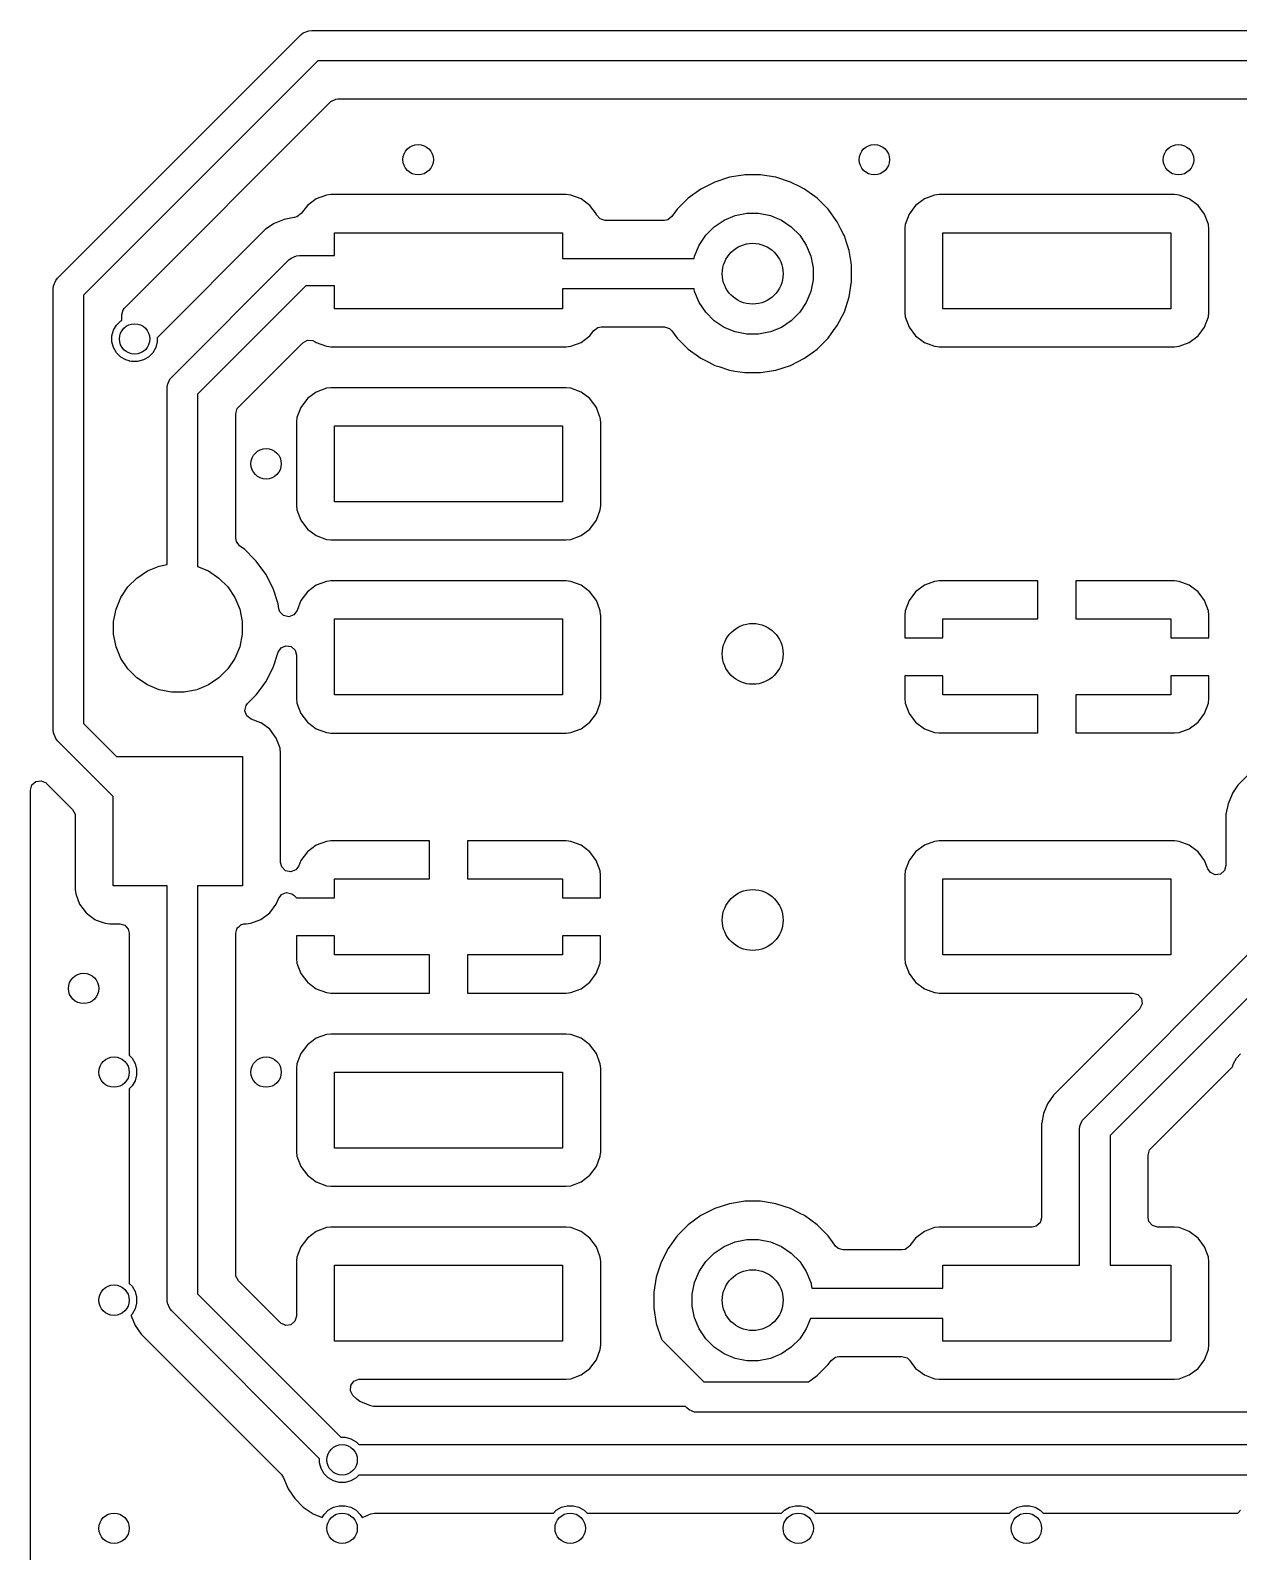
# Model space of a CAD drawing. Extents: x 4.48 to 6.69, y -4.37 to -2.95.
# Drawn here: x 4.484 to 5.11, y -3.752 to -2.965 of the extents above; entities that cross this region are included whole.
import ezdxf

# ---------------------------------------------------------------- set-up
doc = ezdxf.new("R2010")
doc.units = 0
doc.header["$MEASUREMENT"] = 0
doc.layers.add('BLACK', color=7, linetype='CONTINUOUS')

msp = doc.modelspace()

# ---------------------------------------------------------------- linework, layer by layer
at = {"layer": 'BLACK', "linetype": 'CONTINUOUS'}
for p, q in [((4.49837, -3.09286), (4.62435, -2.96687)), ((4.62435, -2.96687), (4.62555, -2.96589)), ((4.62555, -2.96589), (4.62839, -2.96472)), ((4.62839, -2.96472), (4.62992, -2.96457)), ((4.62992, -2.96457), (5.8622, -2.96457)), ((4.63318, -2.98031), (4.51181, -3.10169)), ((5.85894, -2.98031), (4.63318, -2.98031)), ((4.63991, -3.00145), (4.64233, -3.00013)), ((4.64233, -3.00013), (4.64337, -3.00002)), ((4.64337, -3.00002), (5.1211, -3.00002)), ((4.53295, -3.10842), (4.63991, -3.00145)), ((4.85328, -3.0395), (4.84628, -3.04061)), ((4.85424, -3.03935), (4.85328, -3.0395)), ((4.8623, -3.03935), (4.85424, -3.03935)), ((4.86339, -3.03952), (4.8623, -3.03935)), ((4.87026, -3.04061), (4.86339, -3.03952)), ((4.83143, -3.04676), (4.82491, -3.0515)), ((4.83861, -3.0431), (4.83143, -3.04676)), ((4.84628, -3.04061), (4.83861, -3.0431)), ((4.87792, -3.0431), (4.87026, -3.04061)), ((4.88286, -3.04562), (4.87792, -3.0431)), ((4.8851, -3.04676), (4.88286, -3.04562)), ((4.89162, -3.0515), (4.8851, -3.04676)), ((4.8851, -3.04676), (4.8851, -3.04676)), ((4.8851, -3.04676), (4.8851, -3.04676)), ((4.62766, -3.05521), (4.62448, -3.05945)), ((4.63219, -3.05182), (4.62766, -3.05521)), ((4.6375, -3.04984), (4.63219, -3.05182)), ((4.63219, -3.05182), (4.63219, -3.05182)), ((4.63985, -3.04959), (4.6375, -3.04984)), ((4.76173, -3.04959), (4.63985, -3.04959)), ((4.63985, -3.04959), (4.63985, -3.04959)), ((4.76407, -3.04984), (4.76173, -3.04959)), ((4.76173, -3.04959), (4.76173, -3.04959)), ((4.76173, -3.04959), (4.76173, -3.04959)), ((4.76173, -3.04959), (4.76173, -3.04959)), ((4.76938, -3.05182), (4.76407, -3.04984)), ((4.76407, -3.04984), (4.76407, -3.04984)), ((4.77392, -3.05521), (4.76938, -3.05182)), ((4.76938, -3.05182), (4.76938, -3.05182)), ((4.77731, -3.05975), (4.77392, -3.05521)), ((4.77392, -3.05521), (4.77392, -3.05521)), ((4.82491, -3.0515), (4.81921, -3.0572)), ((4.89732, -3.0572), (4.89162, -3.0515)), ((4.94262, -3.05521), (4.93922, -3.05975)), ((4.94715, -3.05182), (4.94262, -3.05521)), ((4.94262, -3.05521), (4.94262, -3.05521)), ((4.95246, -3.04984), (4.94715, -3.05182)), ((4.94715, -3.05182), (4.94715, -3.05182)), ((4.95481, -3.04959), (4.95246, -3.04984)), ((5.07669, -3.04959), (4.95481, -3.04959)), ((4.95481, -3.04959), (4.95481, -3.04959)), ((5.07903, -3.04984), (5.07669, -3.04959)), ((5.07669, -3.04959), (5.07669, -3.04959)), ((5.07669, -3.04959), (5.07669, -3.04959)), ((5.07669, -3.04959), (5.07669, -3.04959)), ((5.08434, -3.05182), (5.07903, -3.04984)), ((5.07903, -3.04984), (5.07903, -3.04984)), ((5.08888, -3.05521), (5.08434, -3.05182)), ((5.08434, -3.05182), (5.08434, -3.05182)), ((5.09228, -3.05975), (5.08888, -3.05521)), ((5.08888, -3.05521), (5.08888, -3.05521)), ((4.61558, -3.06246), (4.61056, -3.06454)), ((4.62091, -3.0614), (4.61558, -3.06246)), ((4.61558, -3.06246), (4.61558, -3.06246)), ((4.62106, -3.06138), (4.62091, -3.0614)), ((4.62228, -3.0611), (4.62106, -3.06138)), ((4.62448, -3.05945), (4.62228, -3.0611)), ((4.77733, -3.0598), (4.77731, -3.05975)), ((4.77731, -3.05975), (4.77731, -3.05975)), ((4.77747, -3.06012), (4.77733, -3.0598)), ((4.77927, -3.0622), (4.77747, -3.06012)), ((4.78191, -3.06297), (4.77927, -3.0622)), ((4.81253, -3.06297), (4.78191, -3.06297)), ((4.8143, -3.06264), (4.81253, -3.06297)), ((4.81648, -3.06096), (4.8143, -3.06264)), ((4.81921, -3.0572), (4.81648, -3.06096)), ((4.83829, -3.0662), (4.84342, -3.06277)), ((4.84342, -3.06277), (4.84912, -3.06041)), ((4.84912, -3.06041), (4.85518, -3.05921)), ((4.85518, -3.05921), (4.86135, -3.05921)), ((4.86135, -3.05921), (4.86741, -3.06041)), ((4.86741, -3.06041), (4.87311, -3.06277)), ((4.87311, -3.06277), (4.87825, -3.0662)), ((4.90206, -3.06372), (4.89732, -3.0572)), ((4.90394, -3.06741), (4.90206, -3.06372)), ((4.90206, -3.06372), (4.90206, -3.06372)), ((4.90206, -3.06372), (4.90206, -3.06372)), ((4.93922, -3.05975), (4.93724, -3.06506)), ((4.93922, -3.05975), (4.93922, -3.05975)), ((5.09406, -3.06454), (5.09228, -3.05975)), ((5.09228, -3.05975), (5.09228, -3.05975)), ((4.60604, -3.06755), (4.54993, -3.12366)), ((4.61056, -3.06454), (4.60604, -3.06755)), ((4.64173, -3.0811), (4.64173, -3.06929)), ((4.64173, -3.06929), (4.75984, -3.06929)), ((4.75984, -3.06929), (4.75984, -3.08268)), ((4.83049, -3.0757), (4.83392, -3.07057)), ((4.83392, -3.07057), (4.83829, -3.0662)), ((4.87825, -3.0662), (4.88261, -3.07057)), ((4.88261, -3.07057), (4.88604, -3.0757)), ((4.90458, -3.06867), (4.90394, -3.06741)), ((4.905, -3.06949), (4.90458, -3.06867)), ((4.90572, -3.0709), (4.905, -3.06949)), ((4.905, -3.06949), (4.905, -3.06949)), ((4.90685, -3.07439), (4.90572, -3.0709)), ((4.90572, -3.0709), (4.90572, -3.0709)), ((4.90572, -3.0709), (4.90572, -3.0709)), ((4.93705, -3.0668), (4.93699, -3.06741)), ((4.93699, -3.06741), (4.93699, -3.06741)), ((4.93699, -3.06741), (4.93699, -3.11055)), ((4.93724, -3.06506), (4.93705, -3.0668)), ((4.95669, -3.10866), (4.95669, -3.06929)), ((4.95669, -3.06929), (5.0748, -3.06929)), ((5.0748, -3.06929), (5.0748, -3.10866)), ((5.09426, -3.06506), (5.09406, -3.06454)), ((5.09451, -3.06741), (5.09426, -3.06506)), ((5.09451, -3.08836), (5.09451, -3.06741)), ((5.09451, -3.06741), (5.09451, -3.06741)), ((5.09451, -3.06741), (5.09451, -3.06741)), ((4.82813, -3.08141), (4.83049, -3.0757)), ((4.88604, -3.0757), (4.88841, -3.08141)), ((4.90821, -3.07856), (4.90685, -3.07439)), ((4.90919, -3.08475), (4.90821, -3.07856)), ((4.55742, -3.14404), (4.61805, -3.08341)), ((4.61805, -3.08341), (4.61925, -3.08243)), ((4.61925, -3.08243), (4.62209, -3.08125)), ((4.62209, -3.08125), (4.62362, -3.0811)), ((4.62362, -3.0811), (4.64173, -3.0811)), ((4.75984, -3.08268), (4.82788, -3.08268)), ((4.82788, -3.08268), (4.82813, -3.08141)), ((4.88841, -3.08141), (4.88961, -3.08746)), ((4.88961, -3.08746), (4.88961, -3.09364)), ((4.90947, -3.08652), (4.90919, -3.08475)), ((4.90947, -3.09458), (4.90947, -3.08652)), ((4.49621, -3.09689), (4.49739, -3.09405)), ((4.49739, -3.09405), (4.49837, -3.09286)), ((4.88961, -3.09364), (4.88841, -3.09969)), ((4.90821, -3.10254), (4.90947, -3.09458)), ((5.09451, -3.10335), (5.09451, -3.08836)), ((4.49606, -3.09843), (4.49621, -3.09689)), ((4.49606, -3.32677), (4.49606, -3.09843)), ((4.51181, -3.10169), (4.51181, -3.32351)), ((4.62688, -3.09685), (4.57087, -3.15287)), ((4.64173, -3.09685), (4.62688, -3.09685)), ((4.64173, -3.10866), (4.64173, -3.09685)), ((4.82788, -3.09843), (4.75984, -3.09843)), ((4.75984, -3.09843), (4.75984, -3.10866)), ((4.82813, -3.09969), (4.82788, -3.09843)), ((4.83049, -3.1054), (4.82813, -3.09969)), ((4.88841, -3.09969), (4.88604, -3.1054)), ((4.90572, -3.11021), (4.90821, -3.10254)), ((5.09451, -3.11055), (5.09451, -3.10335)), ((4.53152, -3.11187), (4.53229, -3.10923)), ((4.53229, -3.10923), (4.53295, -3.10842)), ((4.75984, -3.10866), (4.64173, -3.10866)), ((4.83392, -3.11053), (4.83049, -3.1054)), ((4.83829, -3.1149), (4.83392, -3.11053)), ((4.88261, -3.11053), (4.87825, -3.1149)), ((4.88604, -3.1054), (4.88261, -3.11053)), ((4.90206, -3.11739), (4.90572, -3.11021)), ((4.93699, -3.11055), (4.93699, -3.11055)), ((4.93699, -3.11055), (4.93724, -3.11289)), ((5.0748, -3.10866), (4.95669, -3.10866)), ((5.09426, -3.11289), (5.09451, -3.11055)), ((4.52731, -3.11979), (4.52885, -3.11712)), ((4.52885, -3.11712), (4.53103, -3.11494)), ((4.53103, -3.11494), (4.53152, -3.11466)), ((4.53152, -3.11466), (4.53152, -3.11187)), ((4.7759, -3.12009), (4.77811, -3.11844)), ((4.77811, -3.11844), (4.77981, -3.11813)), ((4.77981, -3.11813), (4.81253, -3.11813)), ((4.81253, -3.11813), (4.81517, -3.1189)), ((4.81517, -3.1189), (4.81648, -3.12014)), ((4.84342, -3.11833), (4.83829, -3.1149)), ((4.84912, -3.12069), (4.84342, -3.11833)), ((4.87311, -3.11833), (4.86741, -3.12069)), ((4.87825, -3.1149), (4.87311, -3.11833)), ((4.90015, -3.12001), (4.90206, -3.11739)), ((4.93724, -3.11289), (4.93922, -3.1182)), ((4.93922, -3.1182), (4.93922, -3.1182)), ((4.93922, -3.1182), (4.94262, -3.12274)), ((5.08888, -3.12274), (5.09228, -3.1182)), ((5.09228, -3.1182), (5.09426, -3.11289)), ((4.52651, -3.12277), (4.52731, -3.11979)), ((4.52651, -3.12585), (4.52651, -3.12277)), ((4.52731, -3.12883), (4.52651, -3.12585)), ((4.54993, -3.12585), (4.54914, -3.12883)), ((4.54993, -3.12366), (4.54993, -3.12585)), ((4.592, -3.1596), (4.62535, -3.12625)), ((4.62535, -3.12625), (4.62777, -3.12493)), ((4.62777, -3.12493), (4.63051, -3.12512)), ((4.63051, -3.12512), (4.63173, -3.12579)), ((4.63173, -3.12579), (4.63219, -3.12613)), ((4.63219, -3.12613), (4.63219, -3.12613)), ((4.63219, -3.12613), (4.6375, -3.12811)), ((4.76407, -3.12811), (4.76938, -3.12613)), ((4.76938, -3.12613), (4.77392, -3.12274)), ((4.77392, -3.12274), (4.7759, -3.12009)), ((4.81648, -3.12014), (4.81921, -3.12391)), ((4.81921, -3.12391), (4.82491, -3.12961)), ((4.85518, -3.1219), (4.84912, -3.12069)), ((4.86135, -3.1219), (4.85518, -3.1219)), ((4.86741, -3.12069), (4.86135, -3.1219)), ((4.89162, -3.12961), (4.89732, -3.12391)), ((4.89732, -3.12391), (4.90015, -3.12001)), ((4.89732, -3.12391), (4.89732, -3.12391)), ((4.89732, -3.12391), (4.89732, -3.12391)), ((4.94262, -3.12274), (4.94262, -3.12274)), ((4.94262, -3.12274), (4.94715, -3.12613)), ((4.94715, -3.12613), (4.94715, -3.12613)), ((4.94715, -3.12613), (4.95246, -3.12811)), ((5.07903, -3.12811), (5.08434, -3.12613)), ((5.08434, -3.12613), (5.08888, -3.12274)), ((4.52885, -3.1315), (4.52731, -3.12883)), ((4.53103, -3.13368), (4.52885, -3.1315)), ((4.5337, -3.13522), (4.53103, -3.13368)), ((4.54541, -3.13368), (4.54274, -3.13522)), ((4.54759, -3.1315), (4.54541, -3.13368)), ((4.54914, -3.12883), (4.54759, -3.1315)), ((4.6375, -3.12811), (4.6375, -3.12811)), ((4.6375, -3.12811), (4.63777, -3.12814)), ((4.63777, -3.12814), (4.63985, -3.12837)), ((4.63985, -3.12837), (4.76173, -3.12837)), ((4.76173, -3.12837), (4.76407, -3.12811)), ((4.82491, -3.12961), (4.8302, -3.13345)), ((4.8302, -3.13345), (4.83143, -3.13434)), ((4.83143, -3.13434), (4.83547, -3.1364)), ((4.87792, -3.138), (4.8851, -3.13434)), ((4.8851, -3.13434), (4.88973, -3.13098)), ((4.88973, -3.13098), (4.89162, -3.12961)), ((4.89162, -3.12961), (4.89162, -3.12961)), ((4.89162, -3.12961), (4.89162, -3.12961)), ((4.95246, -3.12811), (4.95246, -3.12811)), ((4.95246, -3.12811), (4.95273, -3.12814)), ((4.95273, -3.12814), (4.95481, -3.12837)), ((4.95481, -3.12837), (5.07669, -3.12837)), ((5.07669, -3.12837), (5.07903, -3.12811)), ((4.53532, -3.13566), (4.5337, -3.13522)), ((4.53562, -3.1358), (4.53532, -3.13566)), ((4.53578, -3.13578), (4.53562, -3.1358)), ((4.53668, -3.13602), (4.53578, -3.13578)), ((4.53977, -3.13602), (4.53668, -3.13602)), ((4.54274, -3.13522), (4.53977, -3.13602)), ((4.83547, -3.1364), (4.83861, -3.138)), ((4.83861, -3.138), (4.83861, -3.138)), ((4.83861, -3.138), (4.83861, -3.138)), ((4.83861, -3.138), (4.84067, -3.13867)), ((4.84067, -3.13867), (4.84628, -3.14049)), ((4.84628, -3.14049), (4.8491, -3.14094)), ((4.8491, -3.14094), (4.85424, -3.14175)), ((4.85424, -3.14175), (4.85424, -3.14175)), ((4.85424, -3.14175), (4.8623, -3.14175)), ((4.8623, -3.14175), (4.87026, -3.14049)), ((4.8623, -3.14175), (4.8623, -3.14175)), ((4.87026, -3.14049), (4.87792, -3.138)), ((4.55512, -3.14961), (4.55527, -3.14807)), ((4.55512, -3.24113), (4.55512, -3.14961)), ((4.55527, -3.14807), (4.55645, -3.14523)), ((4.55645, -3.14523), (4.55742, -3.14404)), ((4.6375, -3.14984), (4.63219, -3.15182)), ((4.63985, -3.14959), (4.6375, -3.14984)), ((4.76173, -3.14959), (4.63985, -3.14959)), ((4.63985, -3.14959), (4.63985, -3.14959)), ((4.76407, -3.14984), (4.76173, -3.14959)), ((4.76173, -3.14959), (4.76173, -3.14959)), ((4.76173, -3.14959), (4.76173, -3.14959)), ((4.76173, -3.14959), (4.76173, -3.14959)), ((4.76938, -3.15182), (4.76407, -3.14984)), ((4.76407, -3.14984), (4.76407, -3.14984)), ((4.57087, -3.15287), (4.57087, -3.24216)), ((4.62766, -3.15521), (4.62426, -3.15975)), ((4.63219, -3.15182), (4.62766, -3.15521)), ((4.62766, -3.15521), (4.62766, -3.15521)), ((4.63219, -3.15182), (4.63219, -3.15182)), ((4.77392, -3.15521), (4.76938, -3.15182)), ((4.76938, -3.15182), (4.76938, -3.15182)), ((4.77731, -3.15975), (4.77392, -3.15521)), ((4.77392, -3.15521), (4.77392, -3.15521)), ((4.59057, -3.16305), (4.59135, -3.16041)), ((4.59057, -3.16741), (4.59057, -3.16305)), ((4.59135, -3.16041), (4.592, -3.1596)), ((4.62228, -3.16506), (4.62206, -3.16709)), ((4.62426, -3.15975), (4.62228, -3.16506)), ((4.62426, -3.15975), (4.62426, -3.15975)), ((4.779, -3.16427), (4.77731, -3.15975)), ((4.77731, -3.15975), (4.77731, -3.15975)), ((4.77929, -3.16506), (4.779, -3.16427)), ((4.77955, -3.16741), (4.77929, -3.16506)), ((4.59057, -3.22751), (4.59057, -3.16741)), ((4.62206, -3.16709), (4.62203, -3.16741)), ((4.62203, -3.16741), (4.62203, -3.16741)), ((4.62203, -3.16741), (4.62203, -3.21055)), ((4.64173, -3.20866), (4.64173, -3.16929)), ((4.64173, -3.16929), (4.75984, -3.16929)), ((4.75984, -3.16929), (4.75984, -3.20866)), ((4.77955, -3.21055), (4.77955, -3.16741)), ((4.62203, -3.21055), (4.62203, -3.21055)), ((4.62203, -3.21055), (4.62228, -3.21289)), ((4.62228, -3.21289), (4.62426, -3.2182)), ((4.75984, -3.20866), (4.64173, -3.20866)), ((4.77731, -3.2182), (4.77929, -3.21289)), ((4.77929, -3.21289), (4.77955, -3.21055)), ((4.62426, -3.2182), (4.62426, -3.2182)), ((4.62426, -3.2182), (4.62766, -3.22274)), ((4.77392, -3.22274), (4.77731, -3.2182)), ((4.5909, -3.22928), (4.59057, -3.22751)), ((4.59258, -3.23146), (4.5909, -3.22928)), ((4.62766, -3.22274), (4.62766, -3.22274)), ((4.62766, -3.22274), (4.63219, -3.22613)), ((4.63219, -3.22613), (4.63219, -3.22613)), ((4.63219, -3.22613), (4.6375, -3.22811)), ((4.6375, -3.22811), (4.6375, -3.22811)), ((4.6375, -3.22811), (4.63777, -3.22814)), ((4.63777, -3.22814), (4.63985, -3.22837)), ((4.63985, -3.22837), (4.76173, -3.22837)), ((4.76173, -3.22837), (4.76407, -3.22811)), ((4.76407, -3.22811), (4.76938, -3.22613)), ((4.76938, -3.22613), (4.77392, -3.22274)), ((4.5953, -3.23343), (4.59258, -3.23146)), ((4.60035, -3.23848), (4.5953, -3.23343)), ((4.5953, -3.23343), (4.5953, -3.23343)), ((4.53943, -3.24812), (4.54488, -3.24447)), ((4.54488, -3.24447), (4.55095, -3.24196)), ((4.55095, -3.24196), (4.55512, -3.24113)), ((4.57087, -3.24216), (4.57643, -3.24447)), ((4.57643, -3.24447), (4.58189, -3.24812)), ((4.60122, -3.23935), (4.60035, -3.23848)), ((4.60613, -3.24612), (4.60122, -3.23935)), ((4.53115, -3.25821), (4.53479, -3.25275)), ((4.53479, -3.25275), (4.53943, -3.24812)), ((4.58189, -3.24812), (4.58653, -3.25275)), ((4.58653, -3.25275), (4.59017, -3.25821)), ((4.60993, -3.25357), (4.60613, -3.24612)), ((4.60613, -3.24612), (4.60613, -3.24612)), ((4.60613, -3.24612), (4.60613, -3.24612)), ((4.63219, -3.25182), (4.62766, -3.25521)), ((4.6375, -3.24984), (4.63219, -3.25182)), ((4.63219, -3.25182), (4.63219, -3.25182)), ((4.63985, -3.24959), (4.6375, -3.24984)), ((4.76173, -3.24959), (4.63985, -3.24959)), ((4.63985, -3.24959), (4.63985, -3.24959)), ((4.76407, -3.24984), (4.76173, -3.24959)), ((4.76173, -3.24959), (4.76173, -3.24959)), ((4.76173, -3.24959), (4.76173, -3.24959)), ((4.76173, -3.24959), (4.76173, -3.24959)), ((4.76938, -3.25182), (4.76407, -3.24984)), ((4.76407, -3.24984), (4.76407, -3.24984)), ((4.77392, -3.25521), (4.76938, -3.25182)), ((4.76938, -3.25182), (4.76938, -3.25182)), ((4.94716, -3.25184), (4.94263, -3.25523)), ((4.95247, -3.24986), (4.94716, -3.25184)), ((4.94716, -3.25184), (4.94716, -3.25184)), ((4.95481, -3.24961), (4.95247, -3.24986)), ((4.95247, -3.24986), (4.95247, -3.24986)), ((5.00591, -3.24961), (4.95481, -3.24961)), ((5.00591, -3.26929), (5.00591, -3.24961)), ((5.07669, -3.24961), (5.02559, -3.24961)), ((5.02559, -3.24961), (5.02559, -3.26929)), ((5.07903, -3.24986), (5.07669, -3.24961)), ((5.08433, -3.25184), (5.07903, -3.24986)), ((5.07903, -3.24986), (5.07903, -3.24986)), ((5.08887, -3.25523), (5.08433, -3.25184)), ((5.08433, -3.25184), (5.08433, -3.25184)), ((4.52864, -3.26427), (4.53115, -3.25821)), ((4.59017, -3.25821), (4.59268, -3.26427)), ((4.61252, -3.26153), (4.60993, -3.25357)), ((4.62426, -3.25975), (4.62231, -3.26497)), ((4.62766, -3.25521), (4.62426, -3.25975)), ((4.62426, -3.25975), (4.62426, -3.25975)), ((4.62766, -3.25521), (4.62766, -3.25521)), ((4.77731, -3.25975), (4.77392, -3.25521)), ((4.77392, -3.25521), (4.77392, -3.25521)), ((4.77891, -3.26403), (4.77731, -3.25975)), ((4.77731, -3.25975), (4.77731, -3.25975)), ((4.93924, -3.25976), (4.93726, -3.26506)), ((4.94263, -3.25523), (4.93924, -3.25976)), ((4.93924, -3.25976), (4.93924, -3.25976)), ((4.94263, -3.25523), (4.94263, -3.25523)), ((5.09226, -3.25976), (5.08887, -3.25523)), ((5.08887, -3.25523), (5.08887, -3.25523)), ((5.09424, -3.26506), (5.09226, -3.25976)), ((5.09226, -3.25976), (5.09226, -3.25976)), ((4.52736, -3.2707), (4.52864, -3.26427)), ((4.59268, -3.26427), (4.59396, -3.2707)), ((4.61292, -3.26403), (4.61252, -3.26153)), ((4.61345, -3.26561), (4.61292, -3.26403)), ((4.6154, -3.26755), (4.61345, -3.26561)), ((4.61809, -3.26814), (4.6154, -3.26755)), ((4.62066, -3.26718), (4.61809, -3.26814)), ((4.62231, -3.26497), (4.62066, -3.26718)), ((4.77929, -3.26506), (4.77891, -3.26403)), ((4.77952, -3.26718), (4.77929, -3.26506)), ((4.77955, -3.26741), (4.77952, -3.26718)), ((4.77955, -3.288), (4.77955, -3.26741)), ((4.77955, -3.26741), (4.77955, -3.26741)), ((4.77955, -3.26741), (4.77955, -3.26741)), ((4.93726, -3.26506), (4.93701, -3.26741)), ((4.93701, -3.26741), (4.93701, -3.27913)), ((4.93726, -3.26506), (4.93726, -3.26506)), ((5.09449, -3.26741), (5.09424, -3.26506)), ((5.09424, -3.26506), (5.09424, -3.26506)), ((5.09449, -3.27913), (5.09449, -3.26741)), ((5.09449, -3.26741), (5.09449, -3.26741)), ((4.52736, -3.27726), (4.52736, -3.2707)), ((4.59396, -3.2707), (4.59396, -3.27726)), ((4.64173, -3.30866), (4.64173, -3.26929)), ((4.64173, -3.26929), (4.75984, -3.26929)), ((4.75984, -3.26929), (4.75984, -3.30866)), ((4.95669, -3.27913), (4.95669, -3.26929)), ((4.95669, -3.26929), (5.00591, -3.26929)), ((5.02559, -3.26929), (5.0748, -3.26929)), ((5.0748, -3.26929), (5.0748, -3.27913)), ((4.52864, -3.2837), (4.52736, -3.27726)), ((4.53115, -3.28976), (4.52864, -3.2837)), ((4.59268, -3.2837), (4.59017, -3.28976)), ((4.59396, -3.27726), (4.59268, -3.2837)), ((4.6125, -3.28649), (4.61406, -3.28422)), ((4.61406, -3.28422), (4.61659, -3.28315)), ((4.61659, -3.28315), (4.6193, -3.28361)), ((4.6193, -3.28361), (4.62133, -3.28547)), ((4.93701, -3.27913), (4.95669, -3.27913)), ((5.0748, -3.27913), (5.09449, -3.27913)), ((4.53479, -3.29521), (4.53115, -3.28976)), ((4.59017, -3.28976), (4.58653, -3.29521)), ((4.60993, -3.29439), (4.6125, -3.28649)), ((4.62133, -3.28547), (4.62203, -3.288)), ((4.62203, -3.288), (4.62203, -3.31055)), ((4.77955, -3.31055), (4.77955, -3.288)), ((4.53943, -3.29985), (4.53479, -3.29521)), ((4.54488, -3.3035), (4.53943, -3.29985)), ((4.58189, -3.29985), (4.57643, -3.3035)), ((4.58653, -3.29521), (4.58189, -3.29985)), ((4.60613, -3.30185), (4.60993, -3.29439)), ((4.95669, -3.29882), (4.93701, -3.29882)), ((4.93701, -3.29882), (4.93701, -3.31055)), ((4.95669, -3.30866), (4.95669, -3.29882)), ((5.09449, -3.29882), (5.0748, -3.29882)), ((5.0748, -3.29882), (5.0748, -3.30866)), ((5.09449, -3.31054), (5.09449, -3.29882)), ((4.55095, -3.30601), (4.54488, -3.3035)), ((4.55738, -3.30729), (4.55095, -3.30601)), ((4.56394, -3.30729), (4.55738, -3.30729)), ((4.57037, -3.30601), (4.56394, -3.30729)), ((4.57643, -3.3035), (4.57037, -3.30601)), ((4.60122, -3.30862), (4.60343, -3.30558)), ((4.60343, -3.30558), (4.60613, -3.30185)), ((4.60613, -3.30185), (4.60613, -3.30185)), ((4.60613, -3.30185), (4.60613, -3.30185)), ((4.59533, -3.31689), (4.59591, -3.3142)), ((4.59591, -3.3142), (4.59674, -3.31309)), ((4.59674, -3.31309), (4.60122, -3.30862)), ((4.62203, -3.31055), (4.62203, -3.31055)), ((4.62203, -3.31055), (4.62228, -3.31289)), ((4.62228, -3.31289), (4.62426, -3.3182)), ((4.75984, -3.30866), (4.64173, -3.30866)), ((4.77731, -3.3182), (4.77929, -3.31289)), ((4.77929, -3.31289), (4.77955, -3.31055)), ((4.77955, -3.31055), (4.77955, -3.31055)), ((4.93701, -3.31055), (4.93726, -3.31289)), ((4.93726, -3.31289), (4.93726, -3.31289)), ((4.93726, -3.31289), (4.93924, -3.31819)), ((5.00591, -3.30866), (4.95669, -3.30866)), ((5.00591, -3.32835), (5.00591, -3.30866)), ((5.0748, -3.30866), (5.02559, -3.30866)), ((5.02559, -3.30866), (5.02559, -3.32835)), ((5.09226, -3.31819), (5.09424, -3.31289)), ((5.09424, -3.31289), (5.09449, -3.31055)), ((5.09424, -3.31289), (5.09424, -3.31289)), ((5.09449, -3.31055), (5.09449, -3.31054)), ((5.15422, -3.31071), (5.10948, -3.35545)), ((4.51181, -3.32351), (4.52882, -3.34052)), ((4.59629, -3.31947), (4.59533, -3.31689)), ((4.59849, -3.32112), (4.59629, -3.31947)), ((4.60366, -3.32305), (4.59849, -3.32112)), ((4.60367, -3.32305), (4.60366, -3.32305)), ((4.6082, -3.32644), (4.60367, -3.32305)), ((4.62426, -3.3182), (4.62426, -3.3182)), ((4.62426, -3.3182), (4.62766, -3.32274)), ((4.62766, -3.32274), (4.62766, -3.32274)), ((4.62766, -3.32274), (4.63219, -3.32613)), ((4.76938, -3.32613), (4.77392, -3.32274)), ((4.77392, -3.32274), (4.77731, -3.3182)), ((4.93924, -3.31819), (4.93924, -3.31819)), ((4.93924, -3.31819), (4.94263, -3.32272)), ((4.94263, -3.32272), (4.94263, -3.32272)), ((4.94263, -3.32272), (4.94716, -3.32612)), ((5.08433, -3.32612), (5.08887, -3.32272)), ((5.08887, -3.32272), (5.09226, -3.31819)), ((5.08887, -3.32272), (5.08887, -3.32272)), ((5.09226, -3.31819), (5.09226, -3.31819)), ((4.49621, -3.32831), (4.49606, -3.32677)), ((4.49739, -3.33115), (4.49621, -3.32831)), ((4.49837, -3.33234), (4.49739, -3.33115)), ((4.6116, -3.33098), (4.6082, -3.32644)), ((4.6082, -3.32644), (4.6082, -3.32644)), ((4.61358, -3.33629), (4.6116, -3.33098)), ((4.6116, -3.33098), (4.6116, -3.33098)), ((4.63219, -3.32613), (4.63219, -3.32613)), ((4.63219, -3.32613), (4.6375, -3.32811)), ((4.6375, -3.32811), (4.6375, -3.32811)), ((4.6375, -3.32811), (4.63777, -3.32814)), ((4.63777, -3.32814), (4.63985, -3.32837)), ((4.63985, -3.32837), (4.76173, -3.32837)), ((4.76173, -3.32837), (4.76407, -3.32811)), ((4.76407, -3.32811), (4.76938, -3.32613)), ((4.94716, -3.32612), (4.94716, -3.32612)), ((4.94716, -3.32612), (4.95247, -3.32809)), ((4.95247, -3.32809), (4.95247, -3.32809)), ((4.95247, -3.32809), (4.95481, -3.32835)), ((4.95481, -3.32835), (4.95481, -3.32835)), ((4.95481, -3.32835), (5.00591, -3.32835)), ((5.02559, -3.32835), (5.07669, -3.32835)), ((5.07669, -3.32835), (5.07903, -3.32809)), ((5.07669, -3.32835), (5.07669, -3.32835)), ((5.07903, -3.32809), (5.08433, -3.32612)), ((5.07903, -3.32809), (5.07903, -3.32809)), ((5.08433, -3.32612), (5.08433, -3.32612)), ((4.5272, -3.36117), (4.49837, -3.33234)), ((4.61358, -3.33633), (4.61358, -3.33629)), ((4.61383, -3.33863), (4.61358, -3.33633)), ((4.61383, -3.39536), (4.61383, -3.33863)), ((4.52882, -3.34052), (4.59412, -3.34052)), ((4.59412, -3.34052), (4.59412, -3.40745)), ((4.48427, -3.35789), (4.48505, -3.35526)), ((4.48505, -3.35526), (4.48713, -3.35345)), ((4.48713, -3.35345), (4.48985, -3.35306)), ((4.48985, -3.35306), (4.49235, -3.3542)), ((4.49235, -3.3542), (4.49261, -3.35444)), ((4.49261, -3.35444), (4.50606, -3.3679)), ((4.48427, -3.74042), (4.48427, -3.35789)), ((4.5272, -3.40745), (4.5272, -3.36117)), ((5.10647, -3.35997), (5.10439, -3.36499)), ((5.10673, -3.35957), (5.10647, -3.35997)), ((5.10647, -3.35997), (5.10647, -3.35997)), ((5.10948, -3.35545), (5.10673, -3.35957)), ((4.50606, -3.3679), (4.50738, -3.37031)), ((4.50738, -3.37031), (4.50749, -3.37135)), ((5.10439, -3.36499), (5.10333, -3.37032)), ((5.10333, -3.37032), (5.10333, -3.39697)), ((5.10439, -3.36499), (5.10439, -3.36499)), ((4.50749, -3.37135), (4.50749, -3.40933)), ((4.6322, -3.38648), (4.62767, -3.38987)), ((4.6375, -3.3845), (4.6322, -3.38648)), ((4.6322, -3.38648), (4.6322, -3.38648)), ((4.63985, -3.38425), (4.6375, -3.3845)), ((4.6375, -3.3845), (4.6375, -3.3845)), ((4.69094, -3.38425), (4.63985, -3.38425)), ((4.69094, -3.40394), (4.69094, -3.38425)), ((4.76173, -3.38425), (4.71063, -3.38425)), ((4.71063, -3.38425), (4.71063, -3.40394)), ((4.76407, -3.3845), (4.76173, -3.38425)), ((4.76937, -3.38648), (4.76407, -3.3845)), ((4.76407, -3.3845), (4.76407, -3.3845)), ((4.77391, -3.38987), (4.76937, -3.38648)), ((4.76937, -3.38648), (4.76937, -3.38648)), ((4.94715, -3.38646), (4.94262, -3.38986)), ((4.95246, -3.38448), (4.94715, -3.38646)), ((4.94715, -3.38646), (4.94715, -3.38646)), ((4.95481, -3.38423), (4.95246, -3.38448)), ((5.07669, -3.38423), (4.95481, -3.38423)), ((4.95481, -3.38423), (4.95481, -3.38423)), ((5.07903, -3.38448), (5.07669, -3.38423)), ((5.07669, -3.38423), (5.07669, -3.38423)), ((5.07669, -3.38423), (5.07669, -3.38423)), ((5.07669, -3.38423), (5.07669, -3.38423)), ((5.08434, -3.38646), (5.07903, -3.38448)), ((5.07903, -3.38448), (5.07903, -3.38448)), ((5.08888, -3.38986), (5.08434, -3.38646)), ((5.08434, -3.38646), (5.08434, -3.38646)), ((4.62428, -3.39441), (4.62328, -3.39707)), ((4.62767, -3.38987), (4.62428, -3.39441)), ((4.62428, -3.39441), (4.62428, -3.39441)), ((4.62767, -3.38987), (4.62767, -3.38987)), ((4.7773, -3.39441), (4.77391, -3.38987)), ((4.77391, -3.38987), (4.77391, -3.38987)), ((4.77928, -3.39971), (4.7773, -3.39441)), ((4.7773, -3.39441), (4.7773, -3.39441)), ((4.93922, -3.3944), (4.93724, -3.39971)), ((4.94262, -3.38986), (4.93922, -3.3944)), ((4.93922, -3.3944), (4.93922, -3.3944)), ((4.94262, -3.38986), (4.94262, -3.38986)), ((5.09228, -3.3944), (5.08888, -3.38986)), ((5.08888, -3.38986), (5.08888, -3.38986)), ((5.09387, -3.39867), (5.09228, -3.3944)), ((5.09228, -3.3944), (5.09228, -3.3944)), ((4.61443, -3.3977), (4.61383, -3.39536)), ((4.61637, -3.39965), (4.61443, -3.3977)), ((4.61906, -3.40023), (4.61637, -3.39965)), ((4.62164, -3.39927), (4.61906, -3.40023)), ((4.62328, -3.39707), (4.62164, -3.39927)), ((4.77953, -3.40205), (4.77928, -3.39971)), ((4.77928, -3.39971), (4.77928, -3.39971)), ((4.77953, -3.41378), (4.77953, -3.40205)), ((4.77953, -3.40205), (4.77953, -3.40205)), ((4.93724, -3.39971), (4.93699, -3.40205)), ((4.93699, -3.40205), (4.93699, -3.40205)), ((4.93699, -3.40205), (4.93699, -3.44519)), ((5.09525, -3.40066), (5.09387, -3.39867)), ((5.09775, -3.4018), (5.09525, -3.40066)), ((5.10047, -3.40141), (5.09775, -3.4018)), ((5.10255, -3.39961), (5.10047, -3.40141)), ((5.10333, -3.39697), (5.10255, -3.39961)), ((4.50749, -3.40933), (4.50749, -3.40933)), ((4.50749, -3.40933), (4.50774, -3.41168)), ((4.55512, -3.40745), (4.5272, -3.40745)), ((4.55512, -3.62205), (4.55512, -3.40745)), ((4.59412, -3.40745), (4.57087, -3.40745)), ((4.57087, -3.40745), (4.57087, -3.61879)), ((4.64173, -3.41378), (4.64173, -3.40394)), ((4.64173, -3.40394), (4.69094, -3.40394)), ((4.71063, -3.40394), (4.75984, -3.40394)), ((4.75984, -3.40394), (4.75984, -3.41378)), ((4.95669, -3.44331), (4.95669, -3.40394)), ((4.95669, -3.40394), (5.0748, -3.40394)), ((5.0748, -3.40394), (5.0748, -3.44331)), ((4.50774, -3.41168), (4.50972, -3.41699)), ((4.50972, -3.41699), (4.50972, -3.41699)), ((4.50972, -3.41699), (4.51312, -3.42152)), ((4.6082, -3.42152), (4.6116, -3.41699)), ((4.6116, -3.41699), (4.61265, -3.41416)), ((4.61265, -3.41416), (4.6143, -3.41195)), ((4.6143, -3.41195), (4.61688, -3.41099)), ((4.61688, -3.41099), (4.61957, -3.41158)), ((4.61957, -3.41158), (4.62068, -3.41241)), ((4.62068, -3.41241), (4.62205, -3.41378)), ((4.62205, -3.41378), (4.64173, -3.41378)), ((4.75984, -3.41378), (4.77953, -3.41378)), ((4.51312, -3.42152), (4.51312, -3.42152)), ((4.51312, -3.42152), (4.51765, -3.42492)), ((4.51765, -3.42492), (4.51765, -3.42492)), ((4.51765, -3.42492), (4.51839, -3.4252)), ((4.51839, -3.4252), (4.52296, -3.4269)), ((4.59836, -3.4269), (4.60366, -3.42492)), ((4.60366, -3.42492), (4.6082, -3.42152)), ((4.52296, -3.4269), (4.52531, -3.42715)), ((4.52531, -3.42715), (4.53053, -3.42715)), ((4.53053, -3.42715), (4.53317, -3.42793)), ((4.53317, -3.42793), (4.53497, -3.43001)), ((4.53497, -3.43001), (4.53541, -3.43203)), ((4.53541, -3.43203), (4.53541, -3.49523)), ((4.59057, -3.43195), (4.59097, -3.43068)), ((4.59058, -3.43199), (4.59057, -3.43195)), ((4.59057, -3.43203), (4.59058, -3.43199)), ((4.59057, -3.44519), (4.59057, -3.43203)), ((4.59097, -3.43068), (4.59135, -3.4294)), ((4.59135, -3.4294), (4.59138, -3.42937)), ((4.59138, -3.42937), (4.59139, -3.42932)), ((4.59139, -3.42932), (4.59242, -3.42847)), ((4.59242, -3.42847), (4.59342, -3.42759)), ((4.59342, -3.42759), (4.59348, -3.42758)), ((4.59348, -3.42758), (4.5935, -3.42756)), ((4.5935, -3.42756), (4.59367, -3.42753)), ((4.59367, -3.42753), (4.59484, -3.42719)), ((4.59484, -3.42719), (4.59515, -3.42715)), ((4.59515, -3.42715), (4.59601, -3.42715)), ((4.59601, -3.42715), (4.59836, -3.4269)), ((4.64173, -3.43346), (4.62205, -3.43346)), ((4.62205, -3.43346), (4.62205, -3.44519)), ((4.64173, -3.44331), (4.64173, -3.43346)), ((4.77953, -3.43346), (4.75984, -3.43346)), ((4.75984, -3.43346), (4.75984, -3.44331)), ((4.77953, -3.44519), (4.77953, -3.43346)), ((5.02987, -3.5279), (5.1192, -3.43857)), ((4.59057, -3.50205), (4.59057, -3.44519)), ((4.62205, -3.44519), (4.6223, -3.44753)), ((4.6223, -3.44753), (4.6223, -3.44753)), ((4.6223, -3.44753), (4.62428, -3.45284)), ((4.69094, -3.44331), (4.64173, -3.44331)), ((4.69094, -3.46299), (4.69094, -3.44331)), ((4.75984, -3.44331), (4.71063, -3.44331)), ((4.71063, -3.44331), (4.71063, -3.46299)), ((4.7773, -3.45284), (4.77928, -3.44753)), ((4.77928, -3.44753), (4.77953, -3.44519)), ((4.77928, -3.44753), (4.77928, -3.44753)), ((4.77953, -3.44519), (4.77953, -3.44519)), ((4.93699, -3.44519), (4.93699, -3.44519)), ((4.93699, -3.44519), (4.93724, -3.44754)), ((4.93724, -3.44754), (4.93922, -3.45285)), ((5.0748, -3.44331), (4.95669, -3.44331)), ((5.13033, -3.4497), (5.04331, -3.53673)), ((4.62428, -3.45284), (4.62428, -3.45284)), ((4.62428, -3.45284), (4.62767, -3.45737)), ((4.62767, -3.45737), (4.62767, -3.45737)), ((4.62767, -3.45737), (4.6322, -3.46076)), ((4.76937, -3.46076), (4.77391, -3.45737)), ((4.77391, -3.45737), (4.7773, -3.45284)), ((4.77391, -3.45737), (4.77391, -3.45737)), ((4.7773, -3.45284), (4.7773, -3.45284)), ((4.93922, -3.45285), (4.93922, -3.45285)), ((4.93922, -3.45285), (4.94262, -3.45738)), ((4.94262, -3.45738), (4.94262, -3.45738)), ((4.94262, -3.45738), (4.94715, -3.46078)), ((4.6322, -3.46076), (4.6322, -3.46076)), ((4.6322, -3.46076), (4.6375, -3.46274)), ((4.6375, -3.46274), (4.6375, -3.46274)), ((4.6375, -3.46274), (4.63985, -3.46299)), ((4.63985, -3.46299), (4.63985, -3.46299)), ((4.63985, -3.46299), (4.69094, -3.46299)), ((4.71063, -3.46299), (4.76173, -3.46299)), ((4.76173, -3.46299), (4.76407, -3.46274)), ((4.76173, -3.46299), (4.76173, -3.46299)), ((4.76407, -3.46274), (4.76937, -3.46076)), ((4.76407, -3.46274), (4.76407, -3.46274)), ((4.76937, -3.46076), (4.76937, -3.46076)), ((4.94715, -3.46078), (4.94715, -3.46078)), ((4.94715, -3.46078), (4.95246, -3.46276)), ((4.95246, -3.46276), (4.95246, -3.46276)), ((4.95246, -3.46276), (4.95273, -3.46279)), ((4.95273, -3.46279), (4.95481, -3.46301)), ((4.95481, -3.46301), (5.0551, -3.46301)), ((5.0551, -3.46301), (5.05774, -3.46379)), ((5.05774, -3.46379), (5.05954, -3.46587)), ((5.05855, -3.47135), (5.01401, -3.51588)), ((5.05879, -3.47109), (5.05855, -3.47135)), ((5.05993, -3.46859), (5.05879, -3.47109)), ((5.05954, -3.46587), (5.05993, -3.46859)), ((4.63219, -3.48646), (4.62766, -3.48986)), ((4.6375, -3.48448), (4.63219, -3.48646)), ((4.63219, -3.48646), (4.63219, -3.48646)), ((4.63985, -3.48423), (4.6375, -3.48448)), ((4.76173, -3.48423), (4.63985, -3.48423)), ((4.63985, -3.48423), (4.63985, -3.48423)), ((4.76407, -3.48448), (4.76173, -3.48423)), ((4.76173, -3.48423), (4.76173, -3.48423)), ((4.76173, -3.48423), (4.76173, -3.48423)), ((4.76173, -3.48423), (4.76173, -3.48423)), ((4.76938, -3.48646), (4.76407, -3.48448)), ((4.76407, -3.48448), (4.76407, -3.48448)), ((4.77392, -3.48986), (4.76938, -3.48646)), ((4.76938, -3.48646), (4.76938, -3.48646)), ((4.53541, -3.49523), (4.53693, -3.49675)), ((4.53693, -3.49675), (4.53847, -3.49942)), ((4.62426, -3.4944), (4.62228, -3.49971)), ((4.62766, -3.48986), (4.62426, -3.4944)), ((4.62426, -3.4944), (4.62426, -3.4944)), ((4.62766, -3.48986), (4.62766, -3.48986)), ((4.77731, -3.4944), (4.77392, -3.48986)), ((4.77392, -3.48986), (4.77392, -3.48986)), ((4.77893, -3.49873), (4.77731, -3.4944)), ((4.77731, -3.4944), (4.77731, -3.4944)), ((5.1072, -3.49942), (5.10874, -3.49675)), ((5.10874, -3.49675), (5.11092, -3.49457)), ((4.53847, -3.49942), (4.53927, -3.5024)), ((4.53927, -3.5024), (4.53927, -3.50548)), ((4.59057, -3.6086), (4.59057, -3.50205)), ((4.62228, -3.49971), (4.62203, -3.50205)), ((4.62203, -3.50205), (4.62203, -3.50205)), ((4.62203, -3.50205), (4.62203, -3.50205)), ((4.62203, -3.50205), (4.62203, -3.54519)), ((4.64173, -3.54331), (4.64173, -3.50394)), ((4.64173, -3.50394), (4.75984, -3.50394)), ((4.75984, -3.50394), (4.75984, -3.54331)), ((4.77929, -3.49971), (4.77893, -3.49873)), ((4.77955, -3.50205), (4.77929, -3.49971)), ((4.77955, -3.54519), (4.77955, -3.50205)), ((5.06444, -3.54346), (5.10673, -3.50117)), ((5.10673, -3.50117), (5.1072, -3.49942)), ((4.53693, -3.51113), (4.53541, -3.51264)), ((4.53541, -3.51264), (4.53541, -3.61334)), ((4.53847, -3.50846), (4.53693, -3.51113)), ((4.53927, -3.50548), (4.53847, -3.50846)), ((5.01099, -3.5204), (5.00891, -3.52542)), ((5.01401, -3.51588), (5.01099, -3.5204)), ((5.00891, -3.52542), (5.00795, -3.53024)), ((5.00891, -3.52542), (5.00891, -3.52542)), ((5.02889, -3.52909), (5.02987, -3.5279)), ((5.00795, -3.53024), (5.00785, -3.53075)), ((5.00785, -3.53075), (5.00785, -3.57935)), ((5.00795, -3.53024), (5.00795, -3.53024)), ((5.02756, -3.53346), (5.02771, -3.53193)), ((5.02756, -3.60394), (5.02756, -3.53346)), ((5.02771, -3.53193), (5.02889, -3.52909)), ((4.75984, -3.54331), (4.64173, -3.54331)), ((5.04331, -3.53673), (5.04331, -3.60394)), ((5.06301, -3.54691), (5.06379, -3.54427)), ((5.06379, -3.54427), (5.06444, -3.54346)), ((4.62203, -3.54519), (4.62203, -3.54519)), ((4.62203, -3.54519), (4.62228, -3.54754)), ((4.62228, -3.54754), (4.62426, -3.55285)), ((4.77731, -3.55285), (4.77929, -3.54754)), ((4.77929, -3.54754), (4.77955, -3.54519)), ((5.06301, -3.57935), (5.06301, -3.54691)), ((4.62426, -3.55285), (4.62426, -3.55285)), ((4.62426, -3.55285), (4.62766, -3.55738)), ((4.62766, -3.55738), (4.62766, -3.55738)), ((4.62766, -3.55738), (4.63219, -3.56078)), ((4.76938, -3.56078), (4.77392, -3.55738)), ((4.77392, -3.55738), (4.77731, -3.55285)), ((4.63219, -3.56078), (4.63219, -3.56078)), ((4.63219, -3.56078), (4.6375, -3.56276)), ((4.6375, -3.56276), (4.6375, -3.56276)), ((4.6375, -3.56276), (4.63777, -3.56279)), ((4.63777, -3.56279), (4.63985, -3.56301)), ((4.63985, -3.56301), (4.76173, -3.56301)), ((4.76173, -3.56301), (4.76407, -3.56276)), ((4.76407, -3.56276), (4.76938, -3.56078)), ((4.83861, -3.5746), (4.83143, -3.57826)), ((4.84628, -3.57211), (4.83861, -3.5746)), ((4.85328, -3.571), (4.84628, -3.57211)), ((4.85424, -3.57085), (4.85328, -3.571)), ((4.8623, -3.57085), (4.85424, -3.57085)), ((4.86339, -3.57102), (4.8623, -3.57085)), ((4.87026, -3.57211), (4.86339, -3.57102)), ((4.87792, -3.5746), (4.87026, -3.57211)), ((4.88286, -3.57711), (4.87792, -3.5746)), ((4.82491, -3.58299), (4.81921, -3.58869)), ((4.83143, -3.57826), (4.82491, -3.58299)), ((4.8851, -3.57826), (4.88286, -3.57711)), ((4.89162, -3.58299), (4.8851, -3.57826)), ((4.8851, -3.57826), (4.8851, -3.57826)), ((4.8851, -3.57826), (4.8851, -3.57826)), ((4.89732, -3.58869), (4.89162, -3.58299)), ((5.005, -3.58379), (5.00297, -3.58423)), ((5.00708, -3.58199), (5.005, -3.58379)), ((5.00785, -3.57935), (5.00708, -3.58199)), ((5.06345, -3.58138), (5.06301, -3.57935)), ((5.06525, -3.58346), (5.06345, -3.58138)), ((5.06789, -3.58423), (5.06525, -3.58346)), ((4.62766, -3.58986), (4.62426, -3.5944)), ((4.63219, -3.58646), (4.62766, -3.58986)), ((4.62766, -3.58986), (4.62766, -3.58986)), ((4.6375, -3.58448), (4.63219, -3.58646)), ((4.63219, -3.58646), (4.63219, -3.58646)), ((4.63985, -3.58423), (4.6375, -3.58448)), ((4.76173, -3.58423), (4.63985, -3.58423)), ((4.63985, -3.58423), (4.63985, -3.58423)), ((4.76407, -3.58448), (4.76173, -3.58423)), ((4.76173, -3.58423), (4.76173, -3.58423)), ((4.76173, -3.58423), (4.76173, -3.58423)), ((4.76173, -3.58423), (4.76173, -3.58423)), ((4.76938, -3.58646), (4.76407, -3.58448)), ((4.76407, -3.58448), (4.76407, -3.58448)), ((4.77392, -3.58986), (4.76938, -3.58646)), ((4.76938, -3.58646), (4.76938, -3.58646)), ((4.77731, -3.5944), (4.77392, -3.58986)), ((4.77392, -3.58986), (4.77392, -3.58986)), ((4.81921, -3.58869), (4.81448, -3.59521)), ((4.84912, -3.59191), (4.85518, -3.5907)), ((4.85518, -3.5907), (4.86135, -3.5907)), ((4.86135, -3.5907), (4.86741, -3.59191)), ((4.89966, -3.59191), (4.89732, -3.58869)), ((4.94262, -3.58986), (4.93969, -3.59376)), ((4.94715, -3.58646), (4.94262, -3.58986)), ((4.94262, -3.58986), (4.94262, -3.58986)), ((4.94262, -3.58986), (4.94262, -3.58986)), ((4.95246, -3.58448), (4.94715, -3.58646)), ((4.94715, -3.58646), (4.94715, -3.58646)), ((4.95481, -3.58423), (4.95246, -3.58448)), ((5.00297, -3.58423), (4.95481, -3.58423)), ((4.95481, -3.58423), (4.95481, -3.58423)), ((5.07669, -3.58423), (5.06789, -3.58423)), ((5.07903, -3.58448), (5.07669, -3.58423)), ((5.07669, -3.58423), (5.07669, -3.58423)), ((5.07669, -3.58423), (5.07669, -3.58423)), ((5.07669, -3.58423), (5.07669, -3.58423)), ((5.08434, -3.58646), (5.07903, -3.58448)), ((5.07903, -3.58448), (5.07903, -3.58448)), ((5.08888, -3.58986), (5.08434, -3.58646)), ((5.08434, -3.58646), (5.08434, -3.58646)), ((5.09228, -3.5944), (5.08888, -3.58986)), ((5.08888, -3.58986), (5.08888, -3.58986)), ((4.62426, -3.5944), (4.62228, -3.59971)), ((4.62426, -3.5944), (4.62426, -3.5944)), ((4.77912, -3.59925), (4.77731, -3.5944)), ((4.77731, -3.5944), (4.77731, -3.5944)), ((4.77929, -3.59971), (4.77912, -3.59925)), ((4.81448, -3.59521), (4.81082, -3.60239)), ((4.83392, -3.60207), (4.83829, -3.5977)), ((4.83829, -3.5977), (4.84342, -3.59427)), ((4.84342, -3.59427), (4.84912, -3.59191)), ((4.86741, -3.59191), (4.87311, -3.59427)), ((4.87311, -3.59427), (4.87825, -3.5977)), ((4.87825, -3.5977), (4.88261, -3.60207)), ((4.9012, -3.59403), (4.89966, -3.59191)), ((4.90251, -3.59527), (4.9012, -3.59403)), ((4.90515, -3.59604), (4.90251, -3.59527)), ((4.93554, -3.59604), (4.90515, -3.59604)), ((4.93725, -3.59574), (4.93554, -3.59604)), ((4.93945, -3.59409), (4.93725, -3.59574)), ((4.93969, -3.59376), (4.93945, -3.59409)), ((5.09408, -3.59925), (5.09228, -3.5944)), ((5.09228, -3.5944), (5.09228, -3.5944)), ((5.09426, -3.59971), (5.09408, -3.59925)), ((4.62206, -3.60176), (4.62203, -3.60205)), ((4.62203, -3.60205), (4.62203, -3.60205)), ((4.62203, -3.60205), (4.62203, -3.63029)), ((4.62228, -3.59971), (4.62206, -3.60176)), ((4.64173, -3.64331), (4.64173, -3.60394)), ((4.64173, -3.60394), (4.75984, -3.60394)), ((4.75984, -3.60394), (4.75984, -3.64331)), ((4.77955, -3.60205), (4.77929, -3.59971)), ((4.77955, -3.64519), (4.77955, -3.60205)), ((4.81082, -3.60239), (4.80833, -3.61006)), ((4.82813, -3.6129), (4.83049, -3.6072)), ((4.83049, -3.6072), (4.83392, -3.60207)), ((4.88261, -3.60207), (4.88604, -3.6072)), ((4.88604, -3.6072), (4.88841, -3.6129)), ((4.95669, -3.61575), (4.95669, -3.60394)), ((4.95669, -3.60394), (5.02756, -3.60394)), ((5.04331, -3.60394), (5.0748, -3.60394)), ((5.0748, -3.60394), (5.0748, -3.64331)), ((5.09451, -3.60205), (5.09426, -3.59971)), ((5.09451, -3.64519), (5.09451, -3.60205)), ((4.53541, -3.61334), (4.53693, -3.61486)), ((4.53693, -3.61486), (4.53847, -3.61753)), ((4.59068, -3.60964), (4.59057, -3.6086)), ((4.592, -3.61205), (4.59068, -3.60964)), ((4.61369, -3.63375), (4.592, -3.61205)), ((4.80833, -3.61006), (4.80709, -3.61789)), ((4.82692, -3.61896), (4.82813, -3.6129)), ((4.88841, -3.6129), (4.88897, -3.61575)), ((4.53847, -3.61753), (4.53927, -3.62051)), ((4.53927, -3.62051), (4.53927, -3.62359)), ((4.55527, -3.62358), (4.55512, -3.62205)), ((4.57087, -3.61879), (4.64509, -3.69301)), ((4.80709, -3.61789), (4.80709, -3.6262)), ((4.82692, -3.62513), (4.82692, -3.61896)), ((4.88897, -3.61575), (4.95669, -3.61575)), ((4.53693, -3.62924), (4.53641, -3.62976)), ((4.53641, -3.62976), (4.53647, -3.63009)), ((4.53647, -3.63009), (4.53647, -3.63009)), ((4.53647, -3.63009), (4.53855, -3.63511)), ((4.53847, -3.62657), (4.53693, -3.62924)), ((4.53927, -3.62359), (4.53847, -3.62657)), ((4.55645, -3.62642), (4.55527, -3.62358)), ((4.55742, -3.62762), (4.55645, -3.62642)), ((4.63396, -3.70415), (4.55742, -3.62762)), ((4.62203, -3.63029), (4.62125, -3.63293)), ((4.80709, -3.6262), (4.80833, -3.63404)), ((4.82813, -3.63119), (4.82692, -3.62513)), ((4.53855, -3.63511), (4.54157, -3.63963)), ((4.61395, -3.63398), (4.61369, -3.63375)), ((4.61645, -3.63513), (4.61395, -3.63398)), ((4.61917, -3.63474), (4.61645, -3.63513)), ((4.62125, -3.63293), (4.61917, -3.63474)), ((4.80833, -3.63404), (4.81082, -3.6417)), ((4.83049, -3.63689), (4.82813, -3.63119)), ((4.83392, -3.64203), (4.83049, -3.63689)), ((4.88604, -3.63689), (4.88261, -3.64203)), ((4.88828, -3.6315), (4.88604, -3.63689)), ((4.95669, -3.6315), (4.88828, -3.6315)), ((4.95669, -3.64331), (4.95669, -3.6315)), ((4.54157, -3.63963), (4.54157, -3.63963)), ((4.54157, -3.63963), (4.61433, -3.71239)), ((4.75984, -3.64331), (4.64173, -3.64331)), ((4.77929, -3.64754), (4.77955, -3.64519)), ((4.81082, -3.6417), (4.81134, -3.64272)), ((4.81134, -3.64272), (4.83298, -3.66437)), ((4.83829, -3.64639), (4.83392, -3.64203)), ((4.84342, -3.64982), (4.83829, -3.64639)), ((4.87825, -3.64639), (4.87311, -3.64982)), ((4.88261, -3.64203), (4.87825, -3.64639)), ((5.0748, -3.64331), (4.95669, -3.64331)), ((5.09426, -3.64754), (5.09451, -3.64519)), ((4.77392, -3.65738), (4.77731, -3.65285)), ((4.77731, -3.65285), (4.77929, -3.64754)), ((4.84912, -3.65219), (4.84342, -3.64982)), ((4.85518, -3.65339), (4.84912, -3.65219)), ((4.86135, -3.65339), (4.85518, -3.65339)), ((4.86741, -3.65219), (4.86135, -3.65339)), ((4.87311, -3.64982), (4.86741, -3.65219)), ((4.89732, -3.6554), (4.89803, -3.65443)), ((4.89803, -3.65443), (4.89891, -3.65321)), ((4.89891, -3.65321), (4.90109, -3.65153)), ((4.90109, -3.65153), (4.90286, -3.6512)), ((4.90286, -3.6512), (4.93554, -3.6512)), ((4.93554, -3.6512), (4.93818, -3.65198)), ((4.93818, -3.65198), (4.93945, -3.65316)), ((4.93945, -3.65316), (4.94262, -3.65738)), ((5.08888, -3.65738), (5.09228, -3.65285)), ((5.09228, -3.65285), (5.09426, -3.64754)), ((4.76407, -3.66276), (4.76938, -3.66078)), ((4.76938, -3.66078), (4.77392, -3.65738)), ((4.88899, -3.66301), (4.89162, -3.6611)), ((4.89162, -3.6611), (4.89732, -3.6554)), ((4.89162, -3.6611), (4.89162, -3.6611)), ((4.89162, -3.6611), (4.89162, -3.6611)), ((4.94262, -3.65738), (4.94406, -3.65846)), ((4.94406, -3.65846), (4.94715, -3.66078)), ((4.94715, -3.66078), (4.94715, -3.66078)), ((4.94715, -3.66078), (4.95246, -3.66276)), ((5.07903, -3.66276), (5.08434, -3.66078)), ((5.08434, -3.66078), (5.08888, -3.65738)), ((4.64997, -3.66893), (4.65017, -3.66619)), ((4.65129, -3.67135), (4.64997, -3.66893)), ((4.65017, -3.66619), (4.65182, -3.66399)), ((4.65182, -3.66399), (4.6544, -3.66302)), ((4.6544, -3.66302), (4.65474, -3.66301)), ((4.65474, -3.66301), (4.76173, -3.66301)), ((4.76173, -3.66301), (4.76407, -3.66276)), ((4.76173, -3.66301), (4.76173, -3.66301)), ((4.83298, -3.66437), (4.88713, -3.66437)), ((4.88713, -3.66437), (4.88899, -3.66301)), ((4.95246, -3.66276), (4.95246, -3.66276)), ((4.95246, -3.66276), (4.95273, -3.66279)), ((4.95273, -3.66279), (4.95481, -3.66301)), ((4.95481, -3.66301), (5.07669, -3.66301)), ((5.07669, -3.66301), (5.07903, -3.66276)), ((4.65333, -3.67338), (4.65129, -3.67135)), ((4.65491, -3.67444), (4.65333, -3.67338)), ((4.66055, -3.67677), (4.65491, -3.67444)), ((4.66189, -3.67712), (4.66055, -3.67677)), ((4.66209, -3.67708), (4.66189, -3.67712)), ((4.66241, -3.67715), (4.66209, -3.67708)), ((4.82349, -3.67715), (4.66241, -3.67715)), ((4.82415, -3.67781), (4.82349, -3.67715)), ((4.82535, -3.67879), (4.82415, -3.67781)), ((4.82818, -3.67996), (4.82535, -3.67879)), ((4.82972, -3.68011), (4.82818, -3.67996)), ((5.12304, -3.68011), (4.82972, -3.68011)), ((4.64509, -3.69301), (4.64721, -3.69301)), ((4.64721, -3.69301), (4.65019, -3.69381)), ((4.65019, -3.69381), (4.65286, -3.69535)), ((4.65286, -3.69535), (4.65436, -3.69685)), ((4.65436, -3.69685), (5.14835, -3.69685)), ((4.63396, -3.70627), (4.63396, -3.70415)), ((4.63476, -3.70924), (4.63396, -3.70627)), ((4.6363, -3.71191), (4.63476, -3.70924)), ((4.61433, -3.71239), (4.61539, -3.71397)), ((4.61539, -3.71397), (4.61774, -3.71965)), ((4.63848, -3.71409), (4.6363, -3.71191)), ((4.64115, -3.71564), (4.63848, -3.71409)), ((4.64413, -3.71643), (4.64115, -3.71564)), ((4.64721, -3.71643), (4.64413, -3.71643)), ((4.65019, -3.71564), (4.64721, -3.71643)), ((4.65286, -3.71409), (4.65019, -3.71564)), ((4.65436, -3.7126), (4.65286, -3.71409)), ((5.15161, -3.7126), (4.65436, -3.7126)), ((4.61774, -3.71965), (4.61774, -3.71965)), ((4.61774, -3.71965), (4.62119, -3.72481)), ((4.62119, -3.72481), (4.62119, -3.72481)), ((4.62119, -3.72481), (4.62558, -3.7292)), ((4.62558, -3.7292), (4.62558, -3.7292)), ((4.62558, -3.7292), (4.63074, -3.73265)), ((4.63074, -3.73265), (4.63074, -3.73265)), ((4.63074, -3.73265), (4.63537, -3.73457)), ((4.63537, -3.73457), (4.6363, -3.73297)), ((4.6363, -3.73297), (4.63848, -3.73079)), ((4.63848, -3.73079), (4.64115, -3.72925)), ((4.64115, -3.72925), (4.64413, -3.72845)), ((4.64413, -3.72845), (4.64721, -3.72845)), ((4.64721, -3.72845), (4.65019, -3.72925)), ((4.65019, -3.72925), (4.65286, -3.73079)), ((4.65286, -3.73079), (4.65504, -3.73297)), ((4.65504, -3.73297), (4.65597, -3.73457)), ((4.65783, -3.7338), (4.66055, -3.73267)), ((4.66055, -3.73267), (4.66241, -3.7323)), ((4.66241, -3.7323), (4.75507, -3.7323)), ((4.75507, -3.7323), (4.75659, -3.73079)), ((4.75659, -3.73079), (4.75926, -3.72925)), ((4.75926, -3.72925), (4.76224, -3.72845)), ((4.76224, -3.72845), (4.76532, -3.72845)), ((4.76532, -3.72845), (4.7683, -3.72925)), ((4.7683, -3.72925), (4.77097, -3.73079)), ((4.77097, -3.73079), (4.77249, -3.7323)), ((4.77249, -3.7323), (4.87318, -3.7323)), ((4.87318, -3.7323), (4.8747, -3.73079)), ((4.8747, -3.73079), (4.87737, -3.72925)), ((4.87737, -3.72925), (4.88035, -3.72845)), ((4.88035, -3.72845), (4.88343, -3.72845)), ((4.88343, -3.72845), (4.88641, -3.72925)), ((4.88641, -3.72925), (4.88908, -3.73079)), ((4.88908, -3.73079), (4.8906, -3.7323)), ((4.8906, -3.7323), (4.99129, -3.7323)), ((4.99129, -3.7323), (4.99281, -3.73079)), ((4.99281, -3.73079), (4.99548, -3.72925)), ((4.99548, -3.72925), (4.99846, -3.72845)), ((4.99846, -3.72845), (5.00154, -3.72845)), ((5.00154, -3.72845), (5.00452, -3.72925)), ((5.00452, -3.72925), (5.00719, -3.73079)), ((5.00719, -3.73079), (5.00871, -3.7323)), ((5.00871, -3.7323), (5.1094, -3.7323)), ((5.1094, -3.7323), (5.11092, -3.73079)), ((4.48427, -3.8189), (4.48427, -3.74042)), ((4.65597, -3.73457), (4.65783, -3.7338))]:
    msp.add_line(p, q, dxfattribs=at)
at = {"layer": 'BLACK'}
for centre, radius in [((4.68504, -3.0315), 0.00787), ((4.92126, -3.0315), 0.00787), ((5.07874, -3.0315), 0.00787), ((4.85827, -3.09055), 0.01575), ((4.53822, -3.12431), 0.00787), ((4.6063, -3.18898), 0.00787), ((4.85827, -3.2874), 0.01575), ((4.85827, -3.4252), 0.01575), ((4.51181, -3.46063), 0.00787), ((4.52756, -3.50394), 0.00787), ((4.6063, -3.50394), 0.00787), ((4.85827, -3.62205), 0.01575), ((4.52756, -3.62205), 0.00787), ((4.64567, -3.70472), 0.00787), ((4.52756, -3.74016), 0.00787), ((4.64567, -3.74016), 0.00787), ((4.76378, -3.74016), 0.00787), ((4.88189, -3.74016), 0.00787), ((5, -3.74016), 0.00787)]:
    msp.add_circle(centre, radius, dxfattribs=at)

doc.saveas('drawing.dxf')
